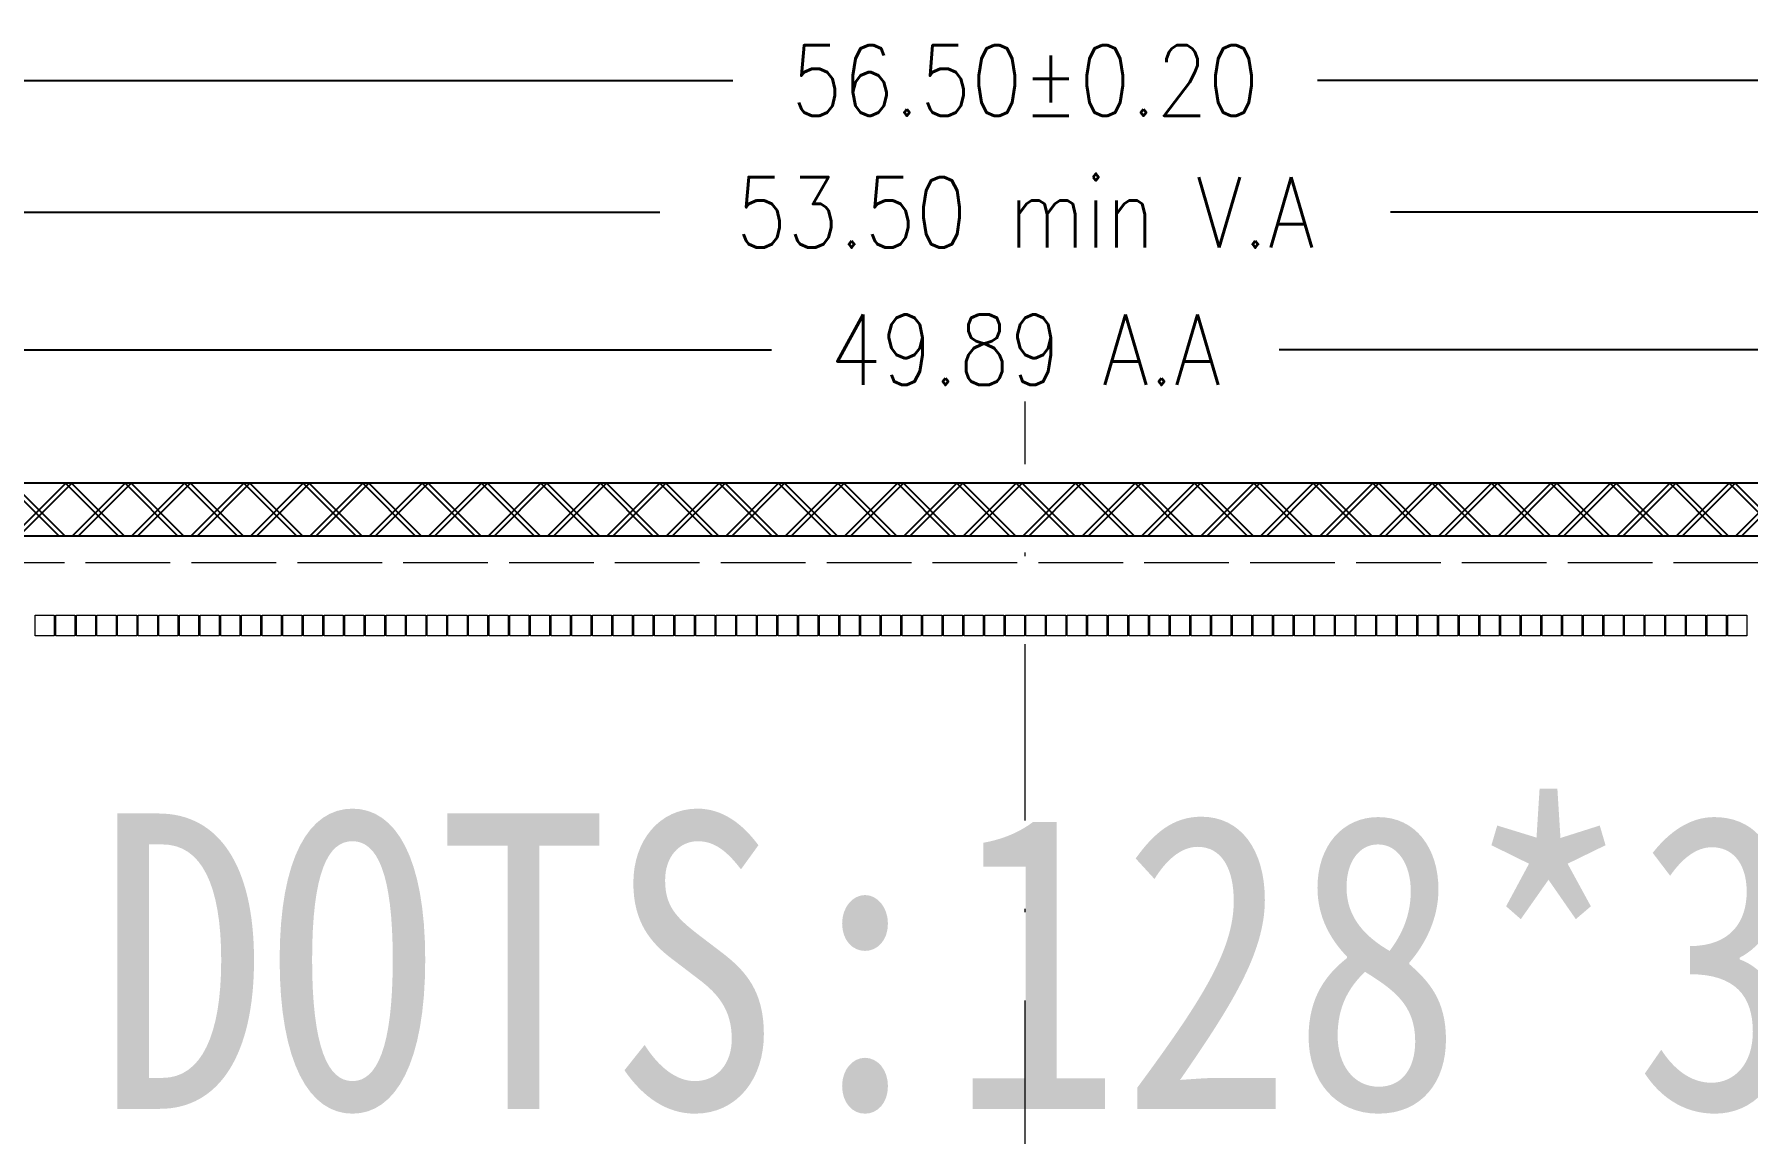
# Model space of a CAD drawing. Extents: x 612 to 1145, y -75 to 210.
# Drawn here: x 974.01 to 1022.57, y 151.25 to 182.42 of the extents above; entities that cross this region are included whole.
import ezdxf

# ---------------------------------------------------------------- set-up
doc = ezdxf.new("R2010")
doc.units = 0
doc.linetypes.add('ACAD_ISO02W100', pattern=[15, 12, -3])
doc.linetypes.add('DASHDOTX2', pattern=[2, 1, -0.5, 0, -0.5])
doc.layers.get('DEFPOINTS').update_dxf_attribs({"linetype": 'CONTINUOUS'})
doc.layers.add('Note', color=7, linetype='CONTINUOUS')
doc.layers.add('粗实线', color=7, linetype='CONTINUOUS', lineweight=18)
doc.layers.add('细实线', color=7, linetype='CONTINUOUS', lineweight=9)
doc.styles.get("Standard").update_dxf_attribs({"font": 'romans.shx', "width": 0.85})
doc.dimstyles.get("Standard").update_dxf_attribs({"dimtxt": 0.18, "dimasz": 0.18, "dimexe": 0.18, "dimexo": 0.0625, "dimgap": 0.09, "dimtad": 0, "dimtih": 1, "dimtoh": 1, "dimdec": 4, "dimzin": 0, "dimdsep": 46, "dimtxsty": 'Standard', "dimcen": 0.09, "dimadec": 0, "dimazin": 0, "dimtfac": 1, "dimtdec": 4, "dimtofl": 0, "dimtmove": 0, "dimatfit": 3, "dimfxl": 1, "dimtolj": 1, "dimtzin": 0, "dimarcsym": 0})

# ---------------------------------------------------------------- blocks, each defined once
blk = doc.blocks.new('*D51')
at = {"layer": 'DEFPOINTS', "color": 0}
for p in [(1039.511, 173.479), (964.676, 165.952), (1039.511, 165.952)]:
    blk.add_point(p, dxfattribs=at)
at = {"layer": '细实线', "color": 0, "lineweight": -2}
for p, q in [((964.676, 166.952), (964.676, 174.479)), ((1039.511, 166.952), (1039.511, 174.479)), ((966.176, 173.479), (994.9, 173.479)), ((1038.011, 173.479), (1009.286, 173.479))]:
    blk.add_line(p, q, dxfattribs=at)
at = {"layer": '细实线', "color": 0}
for points in [[(966.176, 173.729), (966.176, 173.229), (964.676, 173.479)], [(1038.011, 173.729), (1038.011, 173.229), (1039.511, 173.479)]]:
    blk.add_solid(points, dxfattribs=at)
at = {"layer": '细实线', "color": 0, "insert": (1002.093, 173.479), "char_height": 2, "attachment_point": 5}
blk.add_mtext('\\A1;49.89 A.A', dxfattribs=at)
blk = doc.blocks.new('*D52')
at = {"layer": 'DEFPOINTS', "color": 0}
for p in [(1042.218, 177.373), (961.968, 165.944), (1042.218, 165.944)]:
    blk.add_point(p, dxfattribs=at)
at = {"layer": '细实线', "color": 0, "lineweight": -2}
for p, q in [((961.968, 166.944), (961.968, 178.373)), ((1042.218, 166.944), (1042.218, 178.373)), ((963.468, 177.373), (991.743, 177.373)), ((1040.718, 177.373), (1012.443, 177.373))]:
    blk.add_line(p, q, dxfattribs=at)
at = {"layer": '细实线', "color": 0}
for points in [[(963.468, 177.623), (963.468, 177.123), (961.968, 177.373)], [(1040.718, 177.623), (1040.718, 177.123), (1042.218, 177.373)]]:
    blk.add_solid(points, dxfattribs=at)
at = {"layer": '细实线', "color": 0, "insert": (1002.093, 177.373), "char_height": 2, "attachment_point": 5}
blk.add_mtext('\\A1;53.50 min V.A', dxfattribs=at)
blk = doc.blocks.new('*D53')
at = {"layer": 'DEFPOINTS', "color": 0}
for p in [(1044.468, 181.109), (959.718, 169.694), (1044.468, 169.694)]:
    blk.add_point(p, dxfattribs=at)
at = {"layer": '细实线', "color": 0, "lineweight": -2}
for p, q in [((959.718, 170.694), (959.718, 182.109)), ((1044.468, 170.694), (1044.468, 182.109)), ((961.218, 181.109), (993.808, 181.109)), ((1042.968, 181.109), (1010.379, 181.109))]:
    blk.add_line(p, q, dxfattribs=at)
at = {"layer": '细实线', "color": 0}
for points in [[(961.218, 181.359), (961.218, 180.859), (959.718, 181.109)], [(1042.968, 181.359), (1042.968, 180.859), (1044.468, 181.109)]]:
    blk.add_solid(points, dxfattribs=at)
at = {"layer": '细实线', "color": 0, "insert": (1002.093, 181.109), "char_height": 2, "attachment_point": 5}
blk.add_mtext('\\A1;56.50%%P0.20', dxfattribs=at)

msp = doc.modelspace()

# ---------------------------------------------------------------- hatches: boundary and pattern name
at = {"layer": 'Note', "linetype": 'ByBlock'}
h = msp.add_hatch(dxfattribs=at)
h.set_pattern_fill('ANSI37', color=0, scale=0.374939, style=0)
h.set_pattern_definition([(45, (-5129.3803, 1257.2485), (-0.8417613, 0.8417613), []), (135, (-5129.3803, 1257.2485), (-0.8417613, -0.8417613), [])])
h.paths.add_polyline_path([(959.72522116, 169.69414723), (959.72522116, 168.19439259), (1044.4613582, 168.19439259), (1044.4613582, 169.69414723)])
h = msp.add_hatch(dxfattribs=at)
h.set_pattern_fill('ANSI37', color=6, scale=0.374939, style=0)
h.set_pattern_definition([(45, (-4744.0241, 1257.2485), (-0.8417613, 0.8417613), []), (135, (-4744.0241, 1257.2485), (-0.8417613, -0.8417613), [])])
h.paths.add_polyline_path([(1044.4613582, 168.19439259), (1044.4613582, 169.69414723), (959.72522116, 169.69414723), (959.72522116, 168.19439259)])

# ---------------------------------------------------------------- linework, layer by layer
at = {"layer": 'Note', "color": 0, "linetype": 'ByBlock'}
for p, q in [((1044.4613582, 169.69414723), (959.72522116, 169.69414723)), ((1044.4613582, 168.19439259), (959.72522116, 168.19439259))]:
    msp.add_line(p, q, dxfattribs=at)
at = {"layer": '粗实线', "color": 1, "linetype": 'DASHDOTX2', "ltscale": 5}
msp.add_line((1002.09328968, 109.62922578), (1002.09328968, 172.00929374), dxfattribs=at)
at = {"layer": '粗实线', "color": 3}
msp.add_line((959.71828968, 169.69414723), (1044.46828968, 169.69414723), dxfattribs=at)
at = {"layer": '粗实线', "linetype": 'ACAD_ISO02W100', "ltscale": 0.2}
msp.add_line((963.46828968, 167.44414723), (1040.71828968, 167.44414723), dxfattribs=at)
at = {"layer": '粗实线'}
for points in [[(974.57578968, 165.95164723), (974.57578968, 165.36664723), (974.03578968, 165.36664723), (974.03578968, 165.95164723)], [(975.16078968, 165.95164723), (975.16078968, 165.36664723), (974.62078968, 165.36664723), (974.62078968, 165.95164723)], [(975.74578968, 165.95164723), (975.74578968, 165.36664723), (975.20578968, 165.36664723), (975.20578968, 165.95164723)], [(976.33078968, 165.95164723), (976.33078968, 165.36664723), (975.79078968, 165.36664723), (975.79078968, 165.95164723)], [(976.91578968, 165.95164723), (976.91578968, 165.36664723), (976.37578968, 165.36664723), (976.37578968, 165.95164723)], [(977.50078968, 165.95164723), (977.50078968, 165.36664723), (976.96078968, 165.36664723), (976.96078968, 165.95164723)], [(978.08578968, 165.95164723), (978.08578968, 165.36664723), (977.54578968, 165.36664723), (977.54578968, 165.95164723)], [(978.67078968, 165.95164723), (978.67078968, 165.36664723), (978.13078968, 165.36664723), (978.13078968, 165.95164723)], [(979.25578968, 165.95164723), (979.25578968, 165.36664723), (978.71578968, 165.36664723), (978.71578968, 165.95164723)], [(979.84078968, 165.95164723), (979.84078968, 165.36664723), (979.30078968, 165.36664723), (979.30078968, 165.95164723)], [(980.42578968, 165.95164723), (980.42578968, 165.36664723), (979.88578968, 165.36664723), (979.88578968, 165.95164723)], [(981.01078968, 165.95164723), (981.01078968, 165.36664723), (980.47078968, 165.36664723), (980.47078968, 165.95164723)], [(981.59578968, 165.95164723), (981.59578968, 165.36664723), (981.05578968, 165.36664723), (981.05578968, 165.95164723)], [(982.18078968, 165.95164723), (982.18078968, 165.36664723), (981.64078968, 165.36664723), (981.64078968, 165.95164723)], [(982.76578968, 165.95164723), (982.76578968, 165.36664723), (982.22578968, 165.36664723), (982.22578968, 165.95164723)], [(983.35078968, 165.95164723), (983.35078968, 165.36664723), (982.81078968, 165.36664723), (982.81078968, 165.95164723)], [(983.93578968, 165.95164723), (983.93578968, 165.36664723), (983.39578968, 165.36664723), (983.39578968, 165.95164723)], [(984.52078968, 165.95164723), (984.52078968, 165.36664723), (983.98078968, 165.36664723), (983.98078968, 165.95164723)], [(985.10578968, 165.95164723), (985.10578968, 165.36664723), (984.56578968, 165.36664723), (984.56578968, 165.95164723)], [(985.69078968, 165.95164723), (985.69078968, 165.36664723), (985.15078968, 165.36664723), (985.15078968, 165.95164723)], [(986.27578968, 165.95164723), (986.27578968, 165.36664723), (985.73578968, 165.36664723), (985.73578968, 165.95164723)], [(986.86078968, 165.95164723), (986.86078968, 165.36664723), (986.32078968, 165.36664723), (986.32078968, 165.95164723)], [(987.44578968, 165.95164723), (987.44578968, 165.36664723), (986.90578968, 165.36664723), (986.90578968, 165.95164723)], [(988.03078968, 165.95164723), (988.03078968, 165.36664723), (987.49078968, 165.36664723), (987.49078968, 165.95164723)], [(988.61578968, 165.95164723), (988.61578968, 165.36664723), (988.07578968, 165.36664723), (988.07578968, 165.95164723)], [(989.20078968, 165.95164723), (989.20078968, 165.36664723), (988.66078968, 165.36664723), (988.66078968, 165.95164723)], [(989.78578968, 165.95164723), (989.78578968, 165.36664723), (989.24578968, 165.36664723), (989.24578968, 165.95164723)], [(990.37078968, 165.95164723), (990.37078968, 165.36664723), (989.83078968, 165.36664723), (989.83078968, 165.95164723)], [(990.95578968, 165.95164723), (990.95578968, 165.36664723), (990.41578968, 165.36664723), (990.41578968, 165.95164723)], [(991.54078968, 165.95164723), (991.54078968, 165.36664723), (991.00078968, 165.36664723), (991.00078968, 165.95164723)], [(992.12578968, 165.95164723), (992.12578968, 165.36664723), (991.58578968, 165.36664723), (991.58578968, 165.95164723)], [(992.71078968, 165.95164723), (992.71078968, 165.36664723), (992.17078968, 165.36664723), (992.17078968, 165.95164723)], [(993.29578968, 165.95164723), (993.29578968, 165.36664723), (992.75578968, 165.36664723), (992.75578968, 165.95164723)], [(993.88078968, 165.95164723), (993.88078968, 165.36664723), (993.34078968, 165.36664723), (993.34078968, 165.95164723)], [(994.46578968, 165.95164723), (994.46578968, 165.36664723), (993.92578968, 165.36664723), (993.92578968, 165.95164723)], [(995.05078968, 165.95164723), (995.05078968, 165.36664723), (994.51078968, 165.36664723), (994.51078968, 165.95164723)], [(995.63578968, 165.95164723), (995.63578968, 165.36664723), (995.09578968, 165.36664723), (995.09578968, 165.95164723)], [(996.22078968, 165.95164723), (996.22078968, 165.36664723), (995.68078968, 165.36664723), (995.68078968, 165.95164723)], [(996.80578968, 165.95164723), (996.80578968, 165.36664723), (996.26578968, 165.36664723), (996.26578968, 165.95164723)], [(997.39078968, 165.95164723), (997.39078968, 165.36664723), (996.85078968, 165.36664723), (996.85078968, 165.95164723)], [(997.97578968, 165.95164723), (997.97578968, 165.36664723), (997.43578968, 165.36664723), (997.43578968, 165.95164723)], [(998.56078968, 165.95164723), (998.56078968, 165.36664723), (998.02078968, 165.36664723), (998.02078968, 165.95164723)], [(999.14578968, 165.95164723), (999.14578968, 165.36664723), (998.60578968, 165.36664723), (998.60578968, 165.95164723)], [(999.73078968, 165.95164723), (999.73078968, 165.36664723), (999.19078968, 165.36664723), (999.19078968, 165.95164723)], [(1000.31578968, 165.95164723), (1000.31578968, 165.36664723), (999.77578968, 165.36664723), (999.77578968, 165.95164723)], [(1000.90078968, 165.95164723), (1000.90078968, 165.36664723), (1000.36078968, 165.36664723), (1000.36078968, 165.95164723)], [(1001.48578968, 165.95164723), (1001.48578968, 165.36664723), (1000.94578968, 165.36664723), (1000.94578968, 165.95164723)], [(1002.07078968, 165.95164723), (1002.07078968, 165.36664723), (1001.53078968, 165.36664723), (1001.53078968, 165.95164723)], [(1002.65578968, 165.95164723), (1002.65578968, 165.36664723), (1002.11578968, 165.36664723), (1002.11578968, 165.95164723)], [(1003.24078968, 165.95164723), (1003.24078968, 165.36664723), (1002.70078968, 165.36664723), (1002.70078968, 165.95164723)], [(1003.82578968, 165.95164723), (1003.82578968, 165.36664723), (1003.28578968, 165.36664723), (1003.28578968, 165.95164723)], [(1004.41078968, 165.95164723), (1004.41078968, 165.36664723), (1003.87078968, 165.36664723), (1003.87078968, 165.95164723)], [(1004.99578968, 165.95164723), (1004.99578968, 165.36664723), (1004.45578968, 165.36664723), (1004.45578968, 165.95164723)], [(1005.58078968, 165.95164723), (1005.58078968, 165.36664723), (1005.04078968, 165.36664723), (1005.04078968, 165.95164723)], [(1006.16578968, 165.95164723), (1006.16578968, 165.36664723), (1005.62578968, 165.36664723), (1005.62578968, 165.95164723)], [(1006.75078968, 165.95164723), (1006.75078968, 165.36664723), (1006.21078968, 165.36664723), (1006.21078968, 165.95164723)], [(1007.33578968, 165.95164723), (1007.33578968, 165.36664723), (1006.79578968, 165.36664723), (1006.79578968, 165.95164723)], [(1007.92078968, 165.95164723), (1007.92078968, 165.36664723), (1007.38078968, 165.36664723), (1007.38078968, 165.95164723)], [(1008.50578968, 165.95164723), (1008.50578968, 165.36664723), (1007.96578968, 165.36664723), (1007.96578968, 165.95164723)], [(1009.09078968, 165.95164723), (1009.09078968, 165.36664723), (1008.55078968, 165.36664723), (1008.55078968, 165.95164723)], [(1009.67578968, 165.95164723), (1009.67578968, 165.36664723), (1009.13578968, 165.36664723), (1009.13578968, 165.95164723)], [(1010.26078968, 165.95164723), (1010.26078968, 165.36664723), (1009.72078968, 165.36664723), (1009.72078968, 165.95164723)], [(1010.84578968, 165.95164723), (1010.84578968, 165.36664723), (1010.30578968, 165.36664723), (1010.30578968, 165.95164723)], [(1011.43078968, 165.95164723), (1011.43078968, 165.36664723), (1010.89078968, 165.36664723), (1010.89078968, 165.95164723)], [(1012.01578968, 165.95164723), (1012.01578968, 165.36664723), (1011.47578968, 165.36664723), (1011.47578968, 165.95164723)], [(1012.60078968, 165.95164723), (1012.60078968, 165.36664723), (1012.06078968, 165.36664723), (1012.06078968, 165.95164723)], [(1013.18578968, 165.95164723), (1013.18578968, 165.36664723), (1012.64578968, 165.36664723), (1012.64578968, 165.95164723)], [(1013.77078968, 165.95164723), (1013.77078968, 165.36664723), (1013.23078968, 165.36664723), (1013.23078968, 165.95164723)], [(1014.35578968, 165.95164723), (1014.35578968, 165.36664723), (1013.81578968, 165.36664723), (1013.81578968, 165.95164723)], [(1014.94078968, 165.95164723), (1014.94078968, 165.36664723), (1014.40078968, 165.36664723), (1014.40078968, 165.95164723)], [(1015.52578968, 165.95164723), (1015.52578968, 165.36664723), (1014.98578968, 165.36664723), (1014.98578968, 165.95164723)], [(1016.11078968, 165.95164723), (1016.11078968, 165.36664723), (1015.57078968, 165.36664723), (1015.57078968, 165.95164723)], [(1016.69578968, 165.95164723), (1016.69578968, 165.36664723), (1016.15578968, 165.36664723), (1016.15578968, 165.95164723)], [(1017.28078968, 165.95164723), (1017.28078968, 165.36664723), (1016.74078968, 165.36664723), (1016.74078968, 165.95164723)], [(1017.86578968, 165.95164723), (1017.86578968, 165.36664723), (1017.32578968, 165.36664723), (1017.32578968, 165.95164723)], [(1018.45078968, 165.95164723), (1018.45078968, 165.36664723), (1017.91078968, 165.36664723), (1017.91078968, 165.95164723)], [(1019.03578968, 165.95164723), (1019.03578968, 165.36664723), (1018.49578968, 165.36664723), (1018.49578968, 165.95164723)], [(1019.62078968, 165.95164723), (1019.62078968, 165.36664723), (1019.08078968, 165.36664723), (1019.08078968, 165.95164723)], [(1020.20578968, 165.95164723), (1020.20578968, 165.36664723), (1019.66578968, 165.36664723), (1019.66578968, 165.95164723)], [(1020.79078968, 165.95164723), (1020.79078968, 165.36664723), (1020.25078968, 165.36664723), (1020.25078968, 165.95164723)], [(1021.37578968, 165.95164723), (1021.37578968, 165.36664723), (1020.83578968, 165.36664723), (1020.83578968, 165.95164723)], [(1021.96078968, 165.95164723), (1021.96078968, 165.36664723), (1021.42078968, 165.36664723), (1021.42078968, 165.95164723)], [(1022.54578968, 165.95164723), (1022.54578968, 165.36664723), (1022.00578968, 165.36664723), (1022.00578968, 165.95164723)]]:
    msp.add_lwpolyline(points, close=True, dxfattribs=at)

# ---------------------------------------------------------------- texts
at = {"layer": '粗实线', "insert": (1029.02684175, 160.33088898), "char_height": 8.3735116173, "width": 50.3410866483, "attachment_point": 3}
msp.add_mtext('{\\fSimSun|b0|i0|c134|p2;DOTS:128*32}', dxfattribs=at)

# ---------------------------------------------------------------- dimensions: what is measured, and where the dimension line sits
at = {"layer": '细实线'}
for base, p1, p2, text, picture, middle in [((1044.46828968, 181.10900688), (959.71828968, 169.69414723), (1044.46828968, 169.69414723), '<>%%P0.20', '*D53', (1002.09328968, 181.10900688)), ((1042.21828968, 177.37317073), (961.96828968, 165.94414723), (1042.21828968, 165.94414723), '<> min V.A', '*D52', (1002.09328968, 177.37317073)), ((1039.51078968, 173.47944213), (964.67578968, 165.95164723), (1039.51078968, 165.95164723), '<> A.A', '*D51', (1002.09328968, 173.47944213))]:
    dim = msp.add_linear_dim(base=base, p1=p1, p2=p2, text=text, dimstyle='Standard', override={"dimtxt": 2, "dimasz": 1.5, "dimexe": 1, "dimexo": 1, "dimgap": 1, "dimtih": 0, "dimtoh": 0, "dimdec": 2, "dimlfac": 0.666667, "dimcen": 1, "dimadec": 1, "dimfxl": 0.5}, dxfattribs=at)
    dim.commit()
    dim.dimension.update_dxf_attribs({"geometry": picture, "text_midpoint": middle})

doc.saveas('drawing.dxf')
